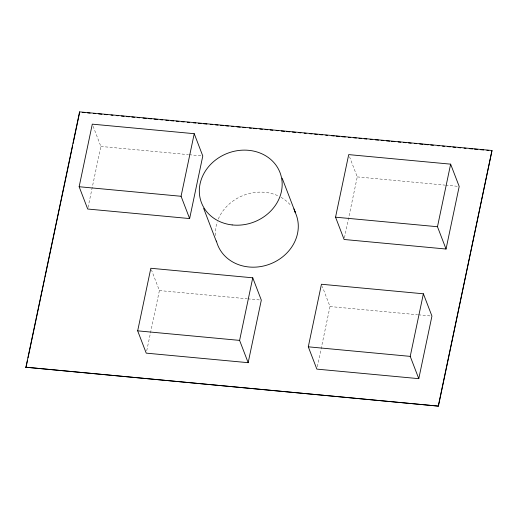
<?xml version="1.0" encoding="UTF-8"?>
<svg xmlns="http://www.w3.org/2000/svg" width="518" height="518" viewBox="0 0 518 518"><rect width="100%" height="100%" fill="white"/><g stroke="black" fill="none" stroke-linecap="round" stroke-linejoin="round"><path stroke-width="0.39" stroke-dasharray="2.59 1.94" d="M88.034 207.459L100.861 146.445L93.156 126.379M146.724 350.796L159.389 290.559L151.398 269.755M317.346 366.77L330.005 306.539L322.306 286.473M344.431 237.917L357.265 176.903L349.559 156.837M100.861 146.445L188.455 154.649M189.251 154.727L201.198 155.84M357.265 176.903L444.858 185.107M445.655 185.179L457.601 186.299M159.389 290.559L246.982 298.763M247.779 298.841L260.522 300.032M330.005 306.539L417.605 314.743M418.402 314.814L430.348 315.935M215.533 235.554A42.062 36.823 -21 0 1 217.256 221.892M218.305 219.082A42.062 36.823 -21 0 1 278.49 196.018M281.002 197.319A42.062 36.823 -21 0 1 291.2 205.963"/><path stroke-width="0.78" d="M25.9 367.23L79.584 111.875L491.996 150.498L438.416 406.125L25.9 367.23L438.416 406.125M26.004 367.502L27.525 360.275M28.03 357.867L32.336 337.393M32.589 336.188L33.981 329.565M34.11 328.962L34.486 327.156M34.615 326.554L35.502 322.332M35.625 321.73L36.007 319.923M36.137 319.321L36.513 317.515M36.642 316.912L37.018 315.106M37.147 314.504L37.529 312.697M37.652 312.095L38.034 310.288M38.157 309.686L38.539 307.88M38.792 306.675L39.044 305.471M39.174 304.869L40.184 300.051M40.313 299.449L40.695 297.643M40.818 297.041L41.705 292.825M41.835 292.223L42.211 290.417M42.34 289.815L42.716 288.008M42.845 287.406L43.227 285.599M43.35 284.997L43.732 283.191M43.855 282.588L44.237 280.782M44.367 280.18L44.742 278.373M44.995 277.169L55.633 226.58M55.886 225.375L57.278 218.751M57.407 218.143L57.783 216.336M57.912 215.734L58.799 211.519M58.922 210.917L59.305 209.11M59.434 208.508L59.81 206.701M59.939 206.099L60.315 204.293M60.444 203.691L60.826 201.884M60.949 201.282L61.331 199.475M61.454 198.873L61.966 196.464M62.089 195.862L63.481 189.238M63.61 188.636L63.992 186.83M64.115 186.227L65.003 182.012M65.132 181.41L65.508 179.604M65.637 179.001L66.013 177.195M66.142 176.593L66.524 174.786M66.647 174.184L67.029 172.377M67.152 171.775L72.598 145.875M73.103 143.467L79.06 115.164M79.183 114.562L79.584 111.875M79.144 186.733L92.301 124.152L194.231 133.696L202.791 155.989L189.633 218.57L87.704 209.026L79.144 186.733L181.073 196.277L189.633 218.57M137.671 330.847L150.829 268.266L252.758 277.81L261.318 300.11L248.161 362.684L146.231 353.14L137.671 330.847L239.601 340.391L248.161 362.684M181.073 196.277L194.231 133.696M239.601 340.391L252.758 277.81M308.294 346.82L321.451 284.246L423.381 293.79L431.941 316.084L418.784 378.664L316.854 369.12L308.294 346.82L410.224 356.371L418.784 378.664M335.547 217.184L348.705 154.61L450.634 164.154L459.194 186.448L446.037 249.029L344.107 239.484L335.547 217.184L437.477 226.729L446.037 249.029M410.224 356.371L423.381 293.79M437.477 226.729L450.634 164.154M438.312 405.853L491.996 150.498M82.297 112.393L84.913 112.639M87.523 112.885L90.132 113.125M93.395 113.436L95.351 113.617M98.614 113.921L101.878 114.225M104.487 114.472L107.096 114.718M111.014 115.08L112.969 115.268M116.233 115.572L118.188 115.754M121.452 116.058L124.061 116.304M126.67 116.55L129.286 116.796M131.896 117.036L134.505 117.282M137.769 117.586L139.724 117.774M142.987 118.078L146.251 118.382M148.206 118.564L151.47 118.875M154.079 119.114L157.343 119.425M160.606 119.729L162.561 119.911M165.825 120.215L168.434 120.461M171.044 120.707L173.659 120.947M176.269 121.193L178.878 121.439M181.488 121.685L184.097 121.924M187.361 122.235L189.316 122.416M193.233 122.785L195.843 123.025M198.452 123.271L201.062 123.517M203.671 123.763L206.935 124.067M210.198 124.372L212.16 124.553M215.417 124.857L218.033 125.103M220.642 125.35L223.252 125.596M225.861 125.835L228.47 126.081M231.734 126.386L233.689 126.573M236.953 126.878L240.216 127.182M242.825 127.428L245.435 127.674M249.352 128.037L251.308 128.224M253.27 128.406L256.533 128.71M259.79 129.014L262.406 129.26M265.015 129.506L267.625 129.746M270.234 129.992L272.844 130.238M276.107 130.542L278.062 130.724M281.326 131.035L284.589 131.339M286.545 131.52L289.808 131.825M292.417 132.071L295.681 132.375M298.944 132.679L300.906 132.867M304.163 133.171L306.125 133.353M309.388 133.657L311.998 133.903M314.607 134.149L317.217 134.395M319.826 134.635L322.436 134.881M325.699 135.185L327.661 135.373M331.572 135.735L334.181 135.981M336.143 136.163L339.407 136.474M342.016 136.713L345.279 137.024M348.536 137.328L350.498 137.51M353.762 137.814L356.371 138.06M358.98 138.306L361.59 138.546M364.199 138.792L366.809 139.038M370.072 139.342L372.034 139.523M375.291 139.834L378.554 140.138M381.164 140.384L383.78 140.624M386.389 140.87L389.653 141.174M391.608 141.362L394.871 141.667M398.135 141.971L400.744 142.217M403.354 142.456L405.963 142.703M408.572 142.949L411.182 143.195M414.445 143.499L416.407 143.68M419.664 143.985L422.928 144.295M424.889 144.477L428.153 144.781M430.762 145.027L433.372 145.273M437.289 145.636L439.245 145.823M442.508 146.128L444.463 146.309M447.727 146.613L450.336 146.859M452.946 147.106L455.555 147.345M458.165 147.591L460.78 147.837M464.037 148.142L465.999 148.323M469.263 148.634L472.526 148.938M474.482 149.119L477.745 149.424M480.354 149.67L483.618 149.974M486.881 150.278L488.837 150.466M293.946 208.877L295.105 211.894M282.161 178.173L295.254 212.289M203.671 208.437L216.459 241.764M294.483 210.956A42.062 36.823 -21 0 1 270.105 264.012A42.062 36.823 -21 0 1 216.42 241.006M232.148 224.929A42.062 36.823 -21 0 0 280.141 172.921A42.062 36.823 -21 0 0 209.952 165.132A42.062 36.823 -21 0 0 232.148 224.929"/></g></svg>
